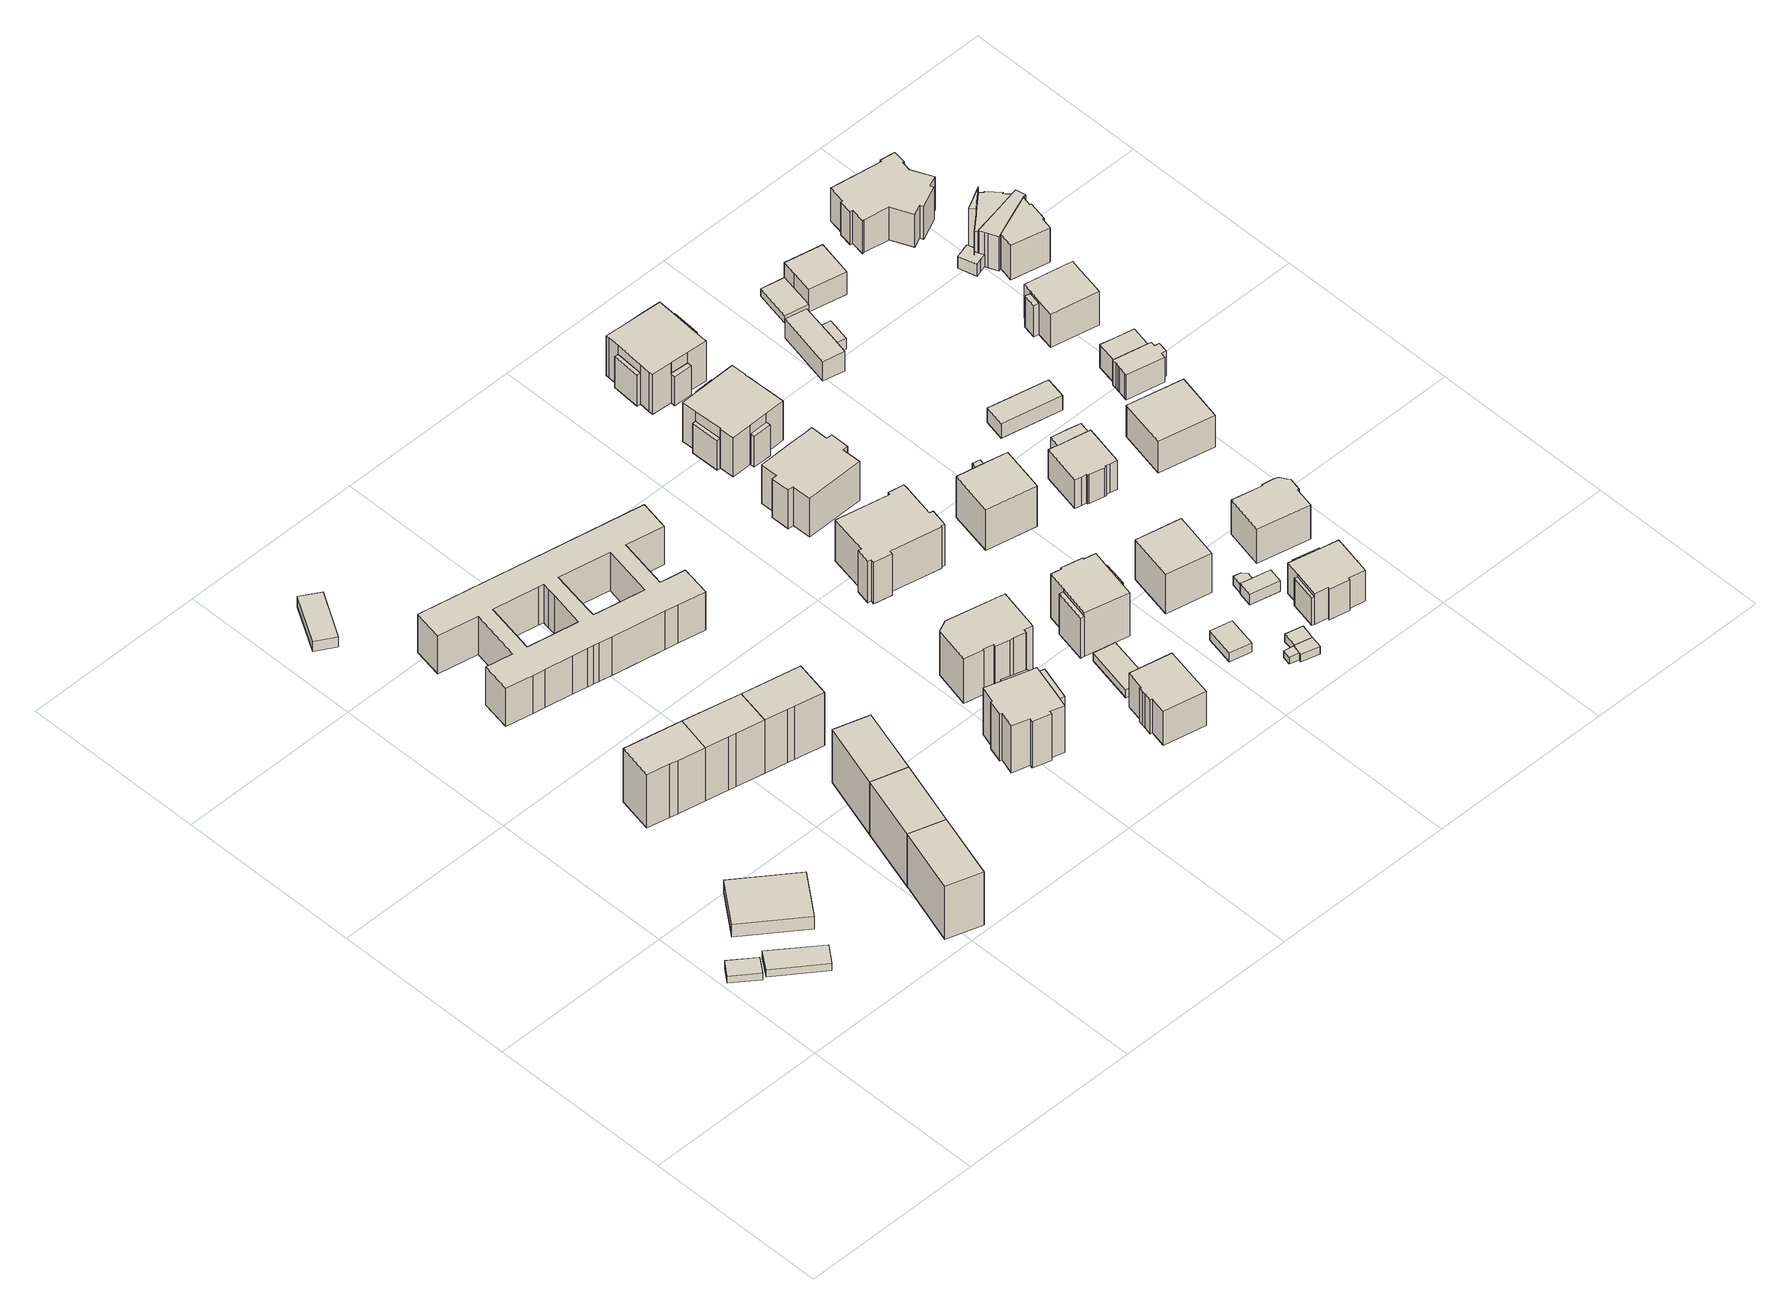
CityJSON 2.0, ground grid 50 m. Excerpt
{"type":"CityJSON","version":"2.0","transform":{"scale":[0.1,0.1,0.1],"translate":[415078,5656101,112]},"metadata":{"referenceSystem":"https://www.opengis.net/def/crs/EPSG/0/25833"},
"CityObjects":{
"building1":{"type":"Building","attributes":{"Dachtyp_tdc":"tdcPolyFlatRoof","Gemeindeschluessel":14612000,"Dachneigung":3.24,"QualitaetDacherkennung":71,"Geometrietyp2DReferenz":"3000","measuredHeight":2.36,"function":"31001_2463","roofType":"2100"},"geometry":[{"type":"Solid","lod":"1","boundaries":[[[[0,1,2,3]],[[4,5,6,7]],[[3,5,4,0]],[[2,6,5,3]],[[1,7,6,2]],[[0,4,7,1]]]]}]},
"building2":{"type":"Building","attributes":{"Dachtyp_tdc":"tdcPolyFlatRoof","Gemeindeschluessel":14612000,"Dachneigung":0,"QualitaetDacherkennung":80,"Geometrietyp2DReferenz":"3000","measuredHeight":2.3,"function":"31001_2463","roofType":"1000"},"geometry":[{"type":"Solid","lod":"1","boundaries":[[[[8,9,10,11]],[[12,13,14,15]],[[11,13,12,8]],[[10,14,13,11]],[[9,15,14,10]],[[8,12,15,9]]]]}]},
"building3":{"type":"Building","attributes":{"Dachtyp_tdc":"tdcPolyFlatRoof","Gemeindeschluessel":14612000,"Dachneigung":0,"QualitaetDacherkennung":35,"Geometrietyp2DReferenz":"3000","measuredHeight":4.01,"function":"31001_9998","roofType":"1000"},"geometry":[{"type":"Solid","lod":"1","boundaries":[[[[16,17,18,19]],[[20,21,22,23]],[[19,21,20,16]],[[18,22,21,19]],[[17,23,22,18]],[[16,20,23,17]]]]}]},
"building4":{"type":"Building","attributes":{"Dachtyp_tdc":"tdcFreeFormRoof","Gemeindeschluessel":14612000,"Dachneigung":35.54,"QualitaetDacherkennung":72,"Geometrietyp2DReferenz":"3000","measuredHeight":19.23,"function":"31001_9998","roofType":"5000"},"geometry":[{"type":"Solid","lod":"1","boundaries":[[[[24,25,26,27,28,29]],[[30,31,32,33,34,35]],[[29,31,30,24]],[[28,32,31,29]],[[27,33,32,28]],[[26,34,33,27]],[[25,35,34,26]],[[24,30,35,25]]]]}]},
"building5":{"type":"Building","attributes":{"Dachtyp_tdc":"tdcGableRoof","Gemeindeschluessel":14612000,"Dachneigung":37.18,"QualitaetDacherkennung":87,"Geometrietyp2DReferenz":"3000","measuredHeight":19.33,"function":"31001_9998","roofType":"3100"},"geometry":[{"type":"Solid","lod":"1","boundaries":[[[[36,37,38,39]],[[40,41,42,43]],[[39,41,40,36]],[[38,42,41,39]],[[37,43,42,38]],[[36,40,43,37]]]]}]},
"building6":{"type":"Building","attributes":{"Dachtyp_tdc":"tdcPolyFlatRoof","Gemeindeschluessel":14612000,"Dachneigung":0,"QualitaetDacherkennung":76,"Geometrietyp2DReferenz":"3000","measuredHeight":3.39,"function":"31001_9998","roofType":"1000"},"geometry":[{"type":"Solid","lod":"1","boundaries":[[[[44,45,46,47]],[[48,49,50,51]],[[47,49,48,44]],[[46,50,49,47]],[[45,51,50,46]],[[44,48,51,45]]]]}]},
"building7":{"type":"Building","attributes":{"Dachtyp_tdc":"tdcGableRoof","Gemeindeschluessel":14612000,"Dachneigung":35.47,"QualitaetDacherkennung":88,"Geometrietyp2DReferenz":"3000","measuredHeight":19.32,"function":"31001_9998","roofType":"3100"},"geometry":[{"type":"Solid","lod":"1","boundaries":[[[[39,38,52,53]],[[54,55,56,57]],[[53,55,54,39]],[[52,56,55,53]],[[38,57,56,52]],[[39,54,57,38]]]]}]},
"building8":{"type":"Building","attributes":{"Dachtyp_tdc":"tdcFreeFormRoof","Gemeindeschluessel":14612000,"Dachneigung":35.32,"QualitaetDacherkennung":72,"Geometrietyp2DReferenz":"3000","measuredHeight":19.19,"function":"31001_9998","roofType":"5000"},"geometry":[{"type":"Solid","lod":"1","boundaries":[[[[25,58,59,60,61,26]],[[35,34,62,63,64,65]],[[26,34,35,25]],[[61,62,34,26]],[[60,63,62,61]],[[59,64,63,60]],[[58,65,64,59]],[[25,35,65,58]]]]}]},
"building9":{"type":"Building","attributes":{"Dachtyp_tdc":"tdcGableRoof","Gemeindeschluessel":14612000,"Dachneigung":35.62,"QualitaetDacherkennung":78,"Geometrietyp2DReferenz":"3000","measuredHeight":19.27,"function":"31001_9998","roofType":"3100"},"geometry":[{"type":"Solid","lod":"1","boundaries":[[[[53,52,66,67]],[[55,68,69,56]],[[67,68,55,53]],[[66,69,68,67]],[[52,56,69,66]],[[53,55,56,52]]]]}]},
"building10":{"type":"Building","attributes":{"Dachtyp_tdc":"tdcFreeFormRoof","Gemeindeschluessel":14612000,"Dachneigung":35.17,"QualitaetDacherkennung":71,"Geometrietyp2DReferenz":"3000","measuredHeight":19.2,"function":"31001_9998","roofType":"5000"},"geometry":[{"type":"Solid","lod":"1","boundaries":[[[[70,71,72,61,60,73]],[[74,75,63,62,76,77]],[[73,75,74,70]],[[60,63,75,73]],[[61,62,63,60]],[[72,76,62,61]],[[71,77,76,72]],[[70,74,77,71]]]]}]},
"building11":{"type":"Building","attributes":{"name":"Carus Akademie am Universitätsklinikum Carl Gustav Carus Dresden","Dachtyp_tdc":"tdcPolyFlatRoof","Gemeindeschluessel":14612000,"Dachneigung":0,"QualitaetDacherkennung":31,"Geometrietyp2DReferenz":"3000","measuredHeight":12.48,"function":"31001_3021","roofType":"1000"},"geometry":[{"type":"Solid","lod":"1","boundaries":[[[[78,79,80,81,82,83,84,85,86,87,88,89,90,91,92,93,94,95,96,97,98,99,100],[101,102,103,104,105,106,107],[108,109,110,111,112,113,114]],[[115,116,117,118,119,120,121,122,123,124,125,126,127,128,129,130,131,132,133,134,135,136,137],[138,139,140,141,142,143,144],[145,146,147,148,149,150,151]],[[100,116,115,78]],[[99,117,116,100]],[[98,118,117,99]],[[97,119,118,98]],[[96,120,119,97]],[[95,121,120,96]],[[94,122,121,95]],[[93,123,122,94]],[[92,124,123,93]],[[91,125,124,92]],[[90,126,125,91]],[[89,127,126,90]],[[88,128,127,89]],[[87,129,128,88]],[[86,130,129,87]],[[85,131,130,86]],[[84,132,131,85]],[[83,133,132,84]],[[82,134,133,83]],[[81,135,134,82]],[[80,136,135,81]],[[79,137,136,80]],[[78,115,137,79]],[[107,139,138,101]],[[106,140,139,107]],[[105,141,140,106]],[[104,142,141,105]],[[103,143,142,104]],[[102,144,143,103]],[[101,138,144,102]],[[114,146,145,108]],[[113,147,146,114]],[[112,148,147,113]],[[111,149,148,112]],[[110,150,149,111]],[[109,151,150,110]],[[108,145,151,109]]]]}]},
"building12":{"type":"Building","attributes":{"Gemeindeschluessel":14612000,"Geometrietyp2DReferenz":"3000","function":"31001_9998","roofType":"9999"},"children":["building12-1","building12-2","building12-3"]},
"building12-1":{"type":"BuildingPart","attributes":{"Dachtyp_tdc":"tdcTentRoof","Dachneigung":25.42,"QualitaetDacherkennung":40,"Geometrietyp2DReferenz":"3000","measuredHeight":17.26,"roofType":"3500"},"parents":["building12"],"geometry":[{"type":"Solid","lod":"1","boundaries":[[[[152,153,154,155,156,157,158,159,160,161,162,163,164,165,166]],[[167,168,169,170,171,172,173,174,175,176,177,178,179,180,181]],[[166,168,167,152]],[[165,169,168,166]],[[164,170,169,165]],[[163,171,170,164]],[[162,172,171,163]],[[161,173,172,162]],[[160,174,173,161]],[[159,175,174,160]],[[158,176,175,159]],[[157,177,176,158]],[[156,178,177,157]],[[155,179,178,156]],[[154,180,179,155]],[[153,181,180,154]],[[152,167,181,153]]]]}]},
"building12-2":{"type":"BuildingPart","attributes":{"Dachtyp_tdc":"tdcPolyFlatRoof","Dachneigung":24.11,"QualitaetDacherkennung":46,"Geometrietyp2DReferenz":"3000","measuredHeight":14.97,"roofType":"2100"},"parents":["building12"],"geometry":[{"type":"Solid","lod":"1","boundaries":[[[[182,183,184,185]],[[175,186,187,176]],[[184,186,175,185]],[[183,187,186,184]],[[182,176,187,183]],[[185,175,176,182]]]]}]},
"building12-3":{"type":"BuildingPart","attributes":{"Dachtyp_tdc":"tdcPolyFlatRoof","Dachneigung":41.82,"QualitaetDacherkennung":42,"Geometrietyp2DReferenz":"3000","measuredHeight":14.7,"roofType":"2100"},"parents":["building12"],"geometry":[{"type":"Solid","lod":"1","boundaries":[[[[188,189,190,191]],[[192,178,177,193]],[[191,178,192,188]],[[190,177,178,191]],[[189,193,177,190]],[[188,192,193,189]]]]}]},
"building13":{"type":"Building","attributes":{"Dachtyp_tdc":"tdcFreeFormRoof","Gemeindeschluessel":14612000,"Dachneigung":16.47,"QualitaetDacherkennung":59,"Geometrietyp2DReferenz":"3000","measuredHeight":15.47,"function":"31001_9998","roofType":"5000"},"geometry":[{"type":"Solid","lod":"1","boundaries":[[[[194,195,196,197,198,199,200,201,202,203,204,205,206]],[[207,208,209,210,211,212,213,214,215,216,217,218,219]],[[206,208,207,194]],[[205,209,208,206]],[[204,210,209,205]],[[203,211,210,204]],[[202,212,211,203]],[[201,213,212,202]],[[200,214,213,201]],[[199,215,214,200]],[[198,216,215,199]],[[197,217,216,198]],[[196,218,217,197]],[[195,219,218,196]],[[194,207,219,195]]]]}]},
"building14":{"type":"Building","attributes":{"Dachtyp_tdc":"tdcTentRoof","Gemeindeschluessel":14612000,"Dachneigung":23.67,"QualitaetDacherkennung":66,"Geometrietyp2DReferenz":"3000","measuredHeight":12.41,"function":"31001_9998","roofType":"3500"},"geometry":[{"type":"Solid","lod":"1","boundaries":[[[[220,221,222,223,224,225,226,227,228,229]],[[230,231,232,233,234,235,236,237,238,239]],[[229,231,230,220]],[[228,232,231,229]],[[227,233,232,228]],[[226,234,233,227]],[[225,235,234,226]],[[224,236,235,225]],[[223,237,236,224]],[[222,238,237,223]],[[221,239,238,222]],[[220,230,239,221]]]]}]},
"building15":{"type":"Building","attributes":{"Dachtyp_tdc":"tdcPolyFlatRoof","Gemeindeschluessel":14612000,"Dachneigung":0,"QualitaetDacherkennung":95,"Geometrietyp2DReferenz":"3000","measuredHeight":2.58,"function":"31001_9998","roofType":"1000"},"geometry":[{"type":"Solid","lod":"1","boundaries":[[[[240,241,242,243]],[[244,245,246,247]],[[243,245,244,240]],[[242,246,245,243]],[[241,247,246,242]],[[240,244,247,241]]]]}]},
"building16":{"type":"Building","attributes":{"Dachtyp_tdc":"tdcHipRoof","Gemeindeschluessel":14612000,"Dachneigung":15.63,"QualitaetDacherkennung":75,"Geometrietyp2DReferenz":"3000","measuredHeight":14.71,"function":"31001_9998","roofType":"3200"},"geometry":[{"type":"Solid","lod":"1","boundaries":[[[[248,249,250,251,252,253,254,255,256,257,258,259,260,261,262,263,264,265]],[[266,267,268,269,270,271,272,273,274,275,276,277,278,279,280,281,282,283]],[[265,267,266,248]],[[264,268,267,265]],[[263,269,268,264]],[[262,270,269,263]],[[261,271,270,262]],[[260,272,271,261]],[[259,273,272,260]],[[258,274,273,259]],[[257,275,274,258]],[[256,276,275,257]],[[255,277,276,256]],[[254,278,277,255]],[[253,279,278,254]],[[252,280,279,253]],[[251,281,280,252]],[[250,282,281,251]],[[249,283,282,250]],[[248,266,283,249]]]]}]},
"building17":{"type":"Building","attributes":{"Gemeindeschluessel":14612000,"Geometrietyp2DReferenz":"3000","function":"31001_9998","roofType":"9999"},"children":["building17-1","building17-2","building17-3"]},
"building17-1":{"type":"BuildingPart","attributes":{"Dachtyp_tdc":"tdcFreeFormRoof","Dachneigung":75.49,"QualitaetDacherkennung":39,"Geometrietyp2DReferenz":"3000","measuredHeight":14.21,"roofType":"5000"},"parents":["building17"],"geometry":[{"type":"Solid","lod":"1","boundaries":[[[[284,285,286,287]],[[288,289,290,291]],[[287,289,288,284]],[[286,290,289,287]],[[285,291,290,286]],[[284,288,291,285]]]]}]},
"building17-2":{"type":"BuildingPart","attributes":{"Dachtyp_tdc":"tdcGableRoof","Dachneigung":39.44,"QualitaetDacherkennung":34,"Geometrietyp2DReferenz":"3000","measuredHeight":14.68,"roofType":"3100"},"parents":["building17"],"geometry":[{"type":"Solid","lod":"1","boundaries":[[[[292,293,294,295]],[[296,297,298,299]],[[295,297,296,292]],[[294,298,297,295]],[[293,299,298,294]],[[292,296,299,293]]]]}]},
"building17-3":{"type":"BuildingPart","attributes":{"Dachtyp_tdc":"tdcCutTentRoof","Dachneigung":39.88,"QualitaetDacherkennung":49,"Geometrietyp2DReferenz":"3000","measuredHeight":15.76,"roofType":"9999"},"parents":["building17"],"geometry":[{"type":"Solid","lod":"1","boundaries":[[[[300,301,302,303,304,305,306,307,308,309,310]],[[291,311,312,313,314,315,316,296,299,317,288]],[[310,311,291,300]],[[309,312,311,310]],[[308,313,312,309]],[[307,314,313,308]],[[306,315,314,307]],[[305,316,315,306]],[[304,296,316,305]],[[303,299,296,304]],[[302,317,299,303]],[[301,288,317,302]],[[300,291,288,301]]]]}]},
"building18":{"type":"Building","attributes":{"Dachtyp_tdc":"tdcFreeFormRoof","Gemeindeschluessel":14612000,"Dachneigung":16.92,"QualitaetDacherkennung":58,"Geometrietyp2DReferenz":"3000","measuredHeight":13.83,"function":"31001_9998","roofType":"5000"},"geometry":[{"type":"Solid","lod":"1","boundaries":[[[[318,319,320,321,322,323,324,325,326,327,328,329,330,331]],[[332,333,334,335,336,337,338,339,340,341,342,343,344,345]],[[331,333,332,318]],[[330,334,333,331]],[[329,335,334,330]],[[328,336,335,329]],[[327,337,336,328]],[[326,338,337,327]],[[325,339,338,326]],[[324,340,339,325]],[[323,341,340,324]],[[322,342,341,323]],[[321,343,342,322]],[[320,344,343,321]],[[319,345,344,320]],[[318,332,345,319]]]]}]},
"building19":{"type":"Building","attributes":{"Dachtyp_tdc":"tdcHipAndGableRoof","Gemeindeschluessel":14612000,"Dachneigung":14.29,"QualitaetDacherkennung":84,"Geometrietyp2DReferenz":"3000","measuredHeight":3.46,"function":"31001_9998","roofType":"5000"},"geometry":[{"type":"Solid","lod":"1","boundaries":[[[[346,347,348,349]],[[350,351,352,353]],[[349,351,350,346]],[[348,352,351,349]],[[347,353,352,348]],[[346,350,353,347]]]]}]},
"building20":{"type":"Building","attributes":{"Gemeindeschluessel":14612000,"Geometrietyp2DReferenz":"3000","function":"31001_9998","roofType":"9999"},"children":["building20-1","building20-2","building20-3","building20-4","building20-5"]},
"building20-1":{"type":"BuildingPart","attributes":{"Dachtyp_tdc":"tdcFreeFormRoof","Dachneigung":17.54,"QualitaetDacherkennung":13,"Geometrietyp2DReferenz":"3000","measuredHeight":11.31,"roofType":"5000"},"parents":["building20"],"geometry":[{"type":"Solid","lod":"1","boundaries":[[[[354,355,356,357]],[[358,359,360,361]],[[357,359,358,354]],[[356,360,359,357]],[[355,361,360,356]],[[354,358,361,355]]]]}]},
"building20-2":{"type":"BuildingPart","attributes":{"Dachtyp_tdc":"tdcTentRoof","Dachneigung":20.08,"QualitaetDacherkennung":89,"Geometrietyp2DReferenz":"3000","measuredHeight":14.23,"roofType":"3500"},"parents":["building20"],"geometry":[{"type":"Solid","lod":"1","boundaries":[[[[362,363,364,365,366,367,368,369,370,371,372,373,374,375,376]],[[377,378,379,380,381,382,383,384,385,361,360,386,387,388,389]],[[375,378,377,376]],[[374,379,378,375]],[[373,380,379,374]],[[372,381,380,373]],[[371,382,381,372]],[[370,383,382,371]],[[369,384,383,370]],[[368,385,384,369]],[[367,361,385,368]],[[366,360,361,367]],[[365,386,360,366]],[[364,387,386,365]],[[363,388,387,364]],[[362,389,388,363]],[[376,377,389,362]]]]}]},
"building20-3":{"type":"BuildingPart","attributes":{"Dachtyp_tdc":"tdcFreeFormRoof","Dachneigung":63.69,"QualitaetDacherkennung":28,"Geometrietyp2DReferenz":"3000","measuredHeight":10.06,"roofType":"5000"},"parents":["building20"],"geometry":[{"type":"Solid","lod":"1","boundaries":[[[[390,391,392,393,394]],[[382,395,396,384,383]],[[394,395,382,390]],[[393,396,395,394]],[[392,384,396,393]],[[391,383,384,392]],[[390,382,383,391]]]]}]},
"building20-4":{"type":"BuildingPart","attributes":{"Dachtyp_tdc":"tdcFreeFormRoof","Dachneigung":14.25,"QualitaetDacherkennung":34,"Geometrietyp2DReferenz":"3000","measuredHeight":11.31,"roofType":"5000"},"parents":["building20"],"geometry":[{"type":"Solid","lod":"1","boundaries":[[[[397,398,399,400,401]],[[389,388,402,403,377]],[[401,389,377,397]],[[400,388,389,401]],[[399,402,388,400]],[[398,403,402,399]],[[397,377,403,398]]]]}]},
"building20-5":{"type":"BuildingPart","attributes":{"Dachtyp_tdc":"tdcFreeFormRoof","Dachneigung":75.91,"QualitaetDacherkennung":31,"Geometrietyp2DReferenz":"3000","measuredHeight":11.31,"roofType":"5000"},"parents":["building20"],"geometry":[{"type":"Solid","lod":"1","boundaries":[[[[404,405,406,407]],[[379,408,409,380]],[[407,408,379,404]],[[406,409,408,407]],[[405,380,409,406]],[[404,379,380,405]]]]}]},
"building21":{"type":"Building","attributes":{"Dachtyp_tdc":"tdcFreeFormRoof","Gemeindeschluessel":14612000,"Dachneigung":39.15,"QualitaetDacherkennung":29,"Geometrietyp2DReferenz":"3000","measuredHeight":2.66,"function":"31001_9998","roofType":"5000"},"geometry":[{"type":"Solid","lod":"1","boundaries":[[[[410,411,412,413]],[[414,415,416,417]],[[413,415,414,410]],[[412,416,415,413]],[[411,417,416,412]],[[410,414,417,411]]]]}]},
"building22":{"type":"Building","attributes":{"Dachtyp_tdc":"tdcPolyFlatRoof","Gemeindeschluessel":14612000,"Dachneigung":0,"QualitaetDacherkennung":77,"Geometrietyp2DReferenz":"3000","measuredHeight":2.52,"function":"31001_9998","roofType":"1000"},"geometry":[{"type":"Solid","lod":"1","boundaries":[[[[418,419,420,421,422,423]],[[424,425,426,427,428,429]],[[423,425,424,418]],[[422,426,425,423]],[[421,427,426,422]],[[420,428,427,421]],[[419,429,428,420]],[[418,424,429,419]]]]}]},
"building23":{"type":"Building","attributes":{"Dachtyp_tdc":"tdcPolyFlatRoof","Gemeindeschluessel":14612000,"Dachneigung":2.75,"QualitaetDacherkennung":78,"Geometrietyp2DReferenz":"3000","measuredHeight":2.52,"function":"31001_9998","roofType":"2100"},"geometry":[{"type":"Solid","lod":"1","boundaries":[[[[430,431,421,420]],[[432,428,427,433]],[[420,428,432,430]],[[421,427,428,420]],[[431,433,427,421]],[[430,432,433,431]]]]}]},
"building24":{"type":"Building","attributes":{"Gemeindeschluessel":14612000,"Geometrietyp2DReferenz":"3000","function":"31001_9998","roofType":"9999"},"children":["building24-1","building24-2"]},
"building24-1":{"type":"BuildingPart","attributes":{"Dachtyp_tdc":"tdcHipRoof","Dachneigung":25.19,"QualitaetDacherkennung":70,"Geometrietyp2DReferenz":"3000","measuredHeight":14.82,"roofType":"3200"},"parents":["building24"],"geometry":[{"type":"Solid","lod":"1","boundaries":[[[[434,435,436,437,438,439]],[[440,441,442,443,444,445]],[[438,441,440,439]],[[437,442,441,438]],[[436,443,442,437]],[[435,444,443,436]],[[434,445,444,435]],[[439,440,445,434]]]]}]},
"building24-2":{"type":"BuildingPart","attributes":{"Dachtyp_tdc":"tdcFreeFormRoof","Dachneigung":29.48,"QualitaetDacherkennung":14,"Geometrietyp2DReferenz":"3000","measuredHeight":12.19,"roofType":"5000"},"parents":["building24"],"geometry":[{"type":"Solid","lod":"1","boundaries":[[[[446,447,448,449]],[[445,450,451,440]],[[449,450,445,446]],[[448,451,450,449]],[[447,440,451,448]],[[446,445,440,447]]]]}]},
"building25":{"type":"Building","attributes":{"Dachtyp_tdc":"tdcTentRoof","Gemeindeschluessel":14612000,"Dachneigung":19.86,"QualitaetDacherkennung":82,"Geometrietyp2DReferenz":"3000","measuredHeight":14.05,"function":"31001_9998","roofType":"3500"},"geometry":[{"type":"Solid","lod":"1","boundaries":[[[[452,453,454,455]],[[456,457,458,459]],[[455,457,456,452]],[[454,458,457,455]],[[453,459,458,454]],[[452,456,459,453]]]]}]},
"building26":{"type":"Building","attributes":{"Gemeindeschluessel":14612000,"Geometrietyp2DReferenz":"3000","function":"31001_9998","roofType":"9999"},"children":["building26-1","building26-2","building26-3","building26-4","building26-5"]},
"building26-1":{"type":"BuildingPart","attributes":{"Dachtyp_tdc":"tdcPolyFlatRoof","Dachneigung":48.02,"QualitaetDacherkennung":19,"Geometrietyp2DReferenz":"3000","measuredHeight":10.18,"roofType":"2100"},"parents":["building26"],"geometry":[{"type":"Solid","lod":"1","boundaries":[[[[460,461,462,463,464]],[[465,466,467,468,469]],[[463,466,465,464]],[[462,467,466,463]],[[461,468,467,462]],[[460,469,468,461]],[[464,465,469,460]]]]}]},
"building26-2":{"type":"BuildingPart","attributes":{"Dachtyp_tdc":"tdcFreeFormRoof","Dachneigung":69.05,"QualitaetDacherkennung":28,"Geometrietyp2DReferenz":"3000","measuredHeight":12.5,"roofType":"5000"},"parents":["building26"],"geometry":[{"type":"Solid","lod":"1","boundaries":[[[[470,471,472,473]],[[474,475,476,477]],[[473,475,474,470]],[[472,476,475,473]],[[471,477,476,472]],[[470,474,477,471]]]]}]},
"building26-3":{"type":"BuildingPart","attributes":{"Dachtyp_tdc":"tdcPolyFlatRoof","Dachneigung":0,"QualitaetDacherkennung":39,"Geometrietyp2DReferenz":"3000","measuredHeight":10.17,"roofType":"1000"},"parents":["building26"],"geometry":[{"type":"Solid","lod":"1","boundaries":[[[[478,479,480,481]],[[482,483,484,485]],[[480,483,482,481]],[[479,484,483,480]],[[478,485,484,479]],[[481,482,485,478]]]]}]},
"building26-4":{"type":"BuildingPart","attributes":{"Dachtyp_tdc":"tdcPolyFlatRoof","Dachneigung":55.13,"QualitaetDacherkennung":21,"Geometrietyp2DReferenz":"3000","measuredHeight":11.64,"roofType":"2100"},"parents":["building26"],"geometry":[{"type":"Solid","lod":"1","boundaries":[[[[486,487,488,489]],[[490,491,492,493]],[[488,491,490,489]],[[487,492,491,488]],[[486,493,492,487]],[[489,490,493,486]]]]}]},
"building26-5":{"type":"BuildingPart","attributes":{"Dachtyp_tdc":"tdcTentRoof","Dachneigung":20.1,"QualitaetDacherkennung":86,"Geometrietyp2DReferenz":"3000","measuredHeight":14.47,"roofType":"3500"},"parents":["building26"],"geometry":[{"type":"Solid","lod":"1","boundaries":[[[[494,495,496,497,498,499,500,501,502,503,504,505,506,507,508,509,510]],[[485,511,512,490,493,513,514,474,477,515,516,465,469,468,517,518,482]],[[510,485,482,494]],[[509,511,485,510]],[[508,512,511,509]],[[507,490,512,508]],[[506,493,490,507]],[[505,513,493,506]],[[504,514,513,505]],[[503,474,514,504]],[[502,477,474,503]],[[501,515,477,502]],[[500,516,515,501]],[[499,465,516,500]],[[498,469,465,499]],[[497,468,469,498]],[[496,517,468,497]],[[495,518,517,496]],[[494,482,518,495]]]]}]},
"building27":{"type":"Building","attributes":{"Dachtyp_tdc":"tdcPolyFlatRoof","Gemeindeschluessel":14612000,"Dachneigung":9.66,"QualitaetDacherkennung":63,"Geometrietyp2DReferenz":"3000","measuredHeight":3.22,"function":"31001_9998","roofType":"2100"},"geometry":[{"type":"Solid","lod":"1","boundaries":[[[[519,520,521,522,523]],[[524,525,526,527,528]],[[523,525,524,519]],[[522,526,525,523]],[[521,527,526,522]],[[520,528,527,521]],[[519,524,528,520]]]]}]},
"building28":{"type":"Building","attributes":{"Dachtyp_tdc":"tdcPolyFlatRoof","Gemeindeschluessel":14612000,"Dachneigung":9.8,"QualitaetDacherkennung":79,"Geometrietyp2DReferenz":"3000","measuredHeight":3.82,"function":"31001_9998","roofType":"2100"},"geometry":[{"type":"Solid","lod":"1","boundaries":[[[[529,530,531,532,533]],[[534,535,536,537,538]],[[533,535,534,529]],[[532,536,535,533]],[[531,537,536,532]],[[530,538,537,531]],[[529,534,538,530]]]]}]},
"building29":{"type":"Building","attributes":{"Gemeindeschluessel":14612000,"Geometrietyp2DReferenz":"3000","function":"31001_9998","roofType":"9999"},"children":["building29-1","building29-2","building29-3"]},
"building29-1":{"type":"BuildingPart","attributes":{"Dachtyp_tdc":"tdcHipAndGableRoof","Dachneigung":26.38,"QualitaetDacherkennung":55,"Geometrietyp2DReferenz":"3000","measuredHeight":11.53,"roofType":"5000"},"parents":["building29"],"geometry":[{"type":"Solid","lod":"1","boundaries":[[[[539,540,541,542,543,544,545,546,547,548,549,550]],[[551,552,553,554,555,556,557,558,559,560,561,562]],[[549,552,551,550]],[[548,553,552,549]],[[547,554,553,548]],[[546,555,554,547]],[[545,556,555,546]],[[544,557,556,545]],[[543,558,557,544]],[[542,559,558,543]],[[541,560,559,542]],[[540,561,560,541]],[[539,562,561,540]],[[550,551,562,539]]]]}]},
"building29-2":{"type":"BuildingPart","attributes":{"Dachtyp_tdc":"tdcPolyFlatRoof","Dachneigung":27.02,"QualitaetDacherkennung":80,"Geometrietyp2DReferenz":"3000","measuredHeight":9.22,"roofType":"2100"},"parents":["building29"],"geometry":[{"type":"Solid","lod":"1","boundaries":[[[[563,564,565,566]],[[567,560,559,568]],[[566,560,567,563]],[[565,559,560,566]],[[564,568,559,565]],[[563,567,568,564]]]]}]},
"building29-3":{"type":"BuildingPart","attributes":{"Dachtyp_tdc":"tdcPolyFlatRoof","Dachneigung":29.18,"QualitaetDacherkennung":47,"Geometrietyp2DReferenz":"3000","measuredHeight":9.4,"roofType":"2100"},"parents":["building29"],"geometry":[{"type":"Solid","lod":"1","boundaries":[[[[569,570,571,572]],[[573,551,562,574]],[[572,551,573,569]],[[571,562,551,572]],[[570,574,562,571]],[[569,573,574,570]]]]}]},
"building30":{"type":"Building","attributes":{"Gemeindeschluessel":14612000,"Geometrietyp2DReferenz":"3000","function":"31001_9998","roofType":"9999"},"children":["building30-1","building30-2"]},
"building30-1":{"type":"BuildingPart","attributes":{"Dachtyp_tdc":"tdcPolyFlatRoof","Dachneigung":7.83,"QualitaetDacherkennung":45,"Geometrietyp2DReferenz":"3000","measuredHeight":8.62,"roofType":"2100"},"parents":["building30"],"geometry":[{"type":"Solid","lod":"1","boundaries":[[[[575,576,577,578,579,580,581,582,583,584]],[[585,586,587,588,589,590,591,592,593,594]],[[584,586,585,575]],[[583,587,586,584]],[[582,588,587,583]],[[581,589,588,582]],[[580,590,589,581]],[[579,591,590,580]],[[578,592,591,579]],[[577,593,592,578]],[[576,594,593,577]],[[575,585,594,576]]]]}]},
"building30-2":{"type":"BuildingPart","attributes":{"Dachtyp_tdc":"tdcCutGableRoof","Dachneigung":0.06,"QualitaetDacherkennung":62,"Geometrietyp2DReferenz":"3000","measuredHeight":11.03,"roofType":"9999"},"parents":["building30"],"geometry":[{"type":"Solid","lod":"1","boundaries":[[[[595,596,597,598,599,600,601,602,603,604,605,606,607,608,609]],[[594,610,611,612,613,614,615,616,617,618,619,620,621,585,622]],[[609,610,594,595]],[[608,611,610,609]],[[607,612,611,608]],[[606,613,612,607]],[[605,614,613,606]],[[604,615,614,605]],[[603,616,615,604]],[[602,617,616,603]],[[601,618,617,602]],[[600,619,618,601]],[[599,620,619,600]],[[598,621,620,599]],[[597,585,621,598]],[[596,622,585,597]],[[595,594,622,596]]]]}]},
"building31":{"type":"Building","attributes":{"Dachtyp_tdc":"tdcFreeFormRoof","Gemeindeschluessel":14612000,"Dachneigung":26.36,"QualitaetDacherkennung":65,"Geometrietyp2DReferenz":"3000","measuredHeight":12.53,"function":"31001_9998","roofType":"5000"},"geometry":[{"type":"Solid","lod":"1","boundaries":[[[[623,624,625,626,627,628,629,630,631,632,633,634,635,636]],[[637,638,639,640,641,642,643,644,645,646,647,648,649,650]],[[636,638,637,623]],[[635,639,638,636]],[[634,640,639,635]],[[633,641,640,634]],[[632,642,641,633]],[[631,643,642,632]],[[630,644,643,631]],[[629,645,644,630]],[[628,646,645,629]],[[627,647,646,628]],[[626,648,647,627]],[[625,649,648,626]],[[624,650,649,625]],[[623,637,650,624]]]]}]},
"building32":{"type":"Building","attributes":{"Dachtyp_tdc":"tdcFreeFormRoof","Gemeindeschluessel":14612000,"Dachneigung":17.77,"QualitaetDacherkennung":62,"Geometrietyp2DReferenz":"3000","measuredHeight":6.89,"function":"31001_9998","roofType":"5000"},"geometry":[{"type":"Solid","lod":"1","boundaries":[[[[651,652,653,654,655,656]],[[657,658,659,660,661,662]],[[656,658,657,651]],[[655,659,658,656]],[[654,660,659,655]],[[653,661,660,654]],[[652,662,661,653]],[[651,657,662,652]]]]}]},
"building33":{"type":"Building","attributes":{"Dachtyp_tdc":"tdcPolyFlatRoof","Gemeindeschluessel":14612000,"Dachneigung":0,"QualitaetDacherkennung":62,"Geometrietyp2DReferenz":"3000","measuredHeight":3.56,"function":"31001_9998","roofType":"1000"},"geometry":[{"type":"Solid","lod":"1","boundaries":[[[[663,664,665,666]],[[662,667,668,657]],[[666,667,662,663]],[[665,668,667,666]],[[664,657,668,665]],[[663,662,657,664]]]]}]},
"building34":{"type":"Building","attributes":{"Dachtyp_tdc":"tdcPolyFlatRoof","Gemeindeschluessel":14612000,"Dachneigung":0,"QualitaetDacherkennung":41,"Geometrietyp2DReferenz":"3000","measuredHeight":4.71,"function":"31001_9998","roofType":"1000"},"geometry":[{"type":"Solid","lod":"1","boundaries":[[[[669,670,671,672]],[[673,674,675,676]],[[672,674,673,669]],[[671,675,674,672]],[[670,676,675,671]],[[669,673,676,670]]]]}]},
"building35":{"type":"Building","attributes":{"Dachtyp_tdc":"tdcFreeFormRoof","Gemeindeschluessel":14612000,"Dachneigung":17.59,"QualitaetDacherkennung":15,"Geometrietyp2DReferenz":"3000","measuredHeight":2.93,"function":"31001_9998","roofType":"5000"},"geometry":[{"type":"Solid","lod":"1","boundaries":[[[[677,678,679,680]],[[681,682,683,684]],[[680,682,681,677]],[[679,683,682,680]],[[678,684,683,679]],[[677,681,684,678]]]]}]},
"building36":{"type":"Building","attributes":{"Dachtyp_tdc":"tdcGableRoof","Gemeindeschluessel":14612000,"Dachneigung":19.64,"QualitaetDacherkennung":46,"Geometrietyp2DReferenz":"3000","measuredHeight":11.56,"function":"31001_9998","roofType":"3100"},"geometry":[{"type":"Solid","lod":"1","boundaries":[[[[685,686,687,688]],[[689,690,691,692]],[[688,690,689,685]],[[687,691,690,688]],[[686,692,691,687]],[[685,689,692,686]]]]}]},
"building37":{"type":"Building","attributes":{"Dachtyp_tdc":"tdcFreeFormRoof","Gemeindeschluessel":14612000,"Dachneigung":32.92,"QualitaetDacherkennung":88,"Geometrietyp2DReferenz":"3000","measuredHeight":8.95,"function":"31001_9998","roofType":"5000"},"geometry":[{"type":"Solid","lod":"1","boundaries":[[[[693,694,695,696,697]],[[698,681,699,684,700]],[[697,681,698,693]],[[696,699,681,697]],[[695,684,699,696]],[[694,700,684,695]],[[693,698,700,694]]]]}]},
"building38":{"type":"Building","attributes":{"Gemeindeschluessel":14612000,"Geometrietyp2DReferenz":"3000","function":"31001_9998","roofType":"9999"},"children":["building38-1","building38-2"]},
"building38-1":{"type":"BuildingPart","attributes":{"Dachtyp_tdc":"tdcGableRoof","Dachneigung":27.34,"QualitaetDacherkennung":81,"Geometrietyp2DReferenz":"3000","measuredHeight":8.92,"roofType":"3100"},"parents":["building38"],"geometry":[{"type":"Solid","lod":"1","boundaries":[[[[701,702,703,704,705,706,707,708,709,710,711,712,713,714,715]],[[716,717,718,719,720,721,722,723,724,725,726,727,728,729,730]],[[714,717,716,715]],[[713,718,717,714]],[[712,719,718,713]],[[711,720,719,712]],[[710,721,720,711]],[[709,722,721,710]],[[708,723,722,709]],[[707,724,723,708]],[[706,725,724,707]],[[705,726,725,706]],[[704,727,726,705]],[[703,728,727,704]],[[702,729,728,703]],[[701,730,729,702]],[[715,716,730,701]]]]}]},
"building38-2":{"type":"BuildingPart","attributes":{"Dachtyp_tdc":"tdcGableRoof","Dachneigung":31.69,"QualitaetDacherkennung":70,"Geometrietyp2DReferenz":"3000","measuredHeight":8.86,"roofType":"3100"},"parents":["building38"],"geometry":[{"type":"Solid","lod":"1","boundaries":[[[[731,732,733,734,735,736,737]],[[738,739,740,741,717,742,716]],[[737,739,738,731]],[[736,740,739,737]],[[735,741,740,736]],[[734,717,741,735]],[[733,742,717,734]],[[732,716,742,733]],[[731,738,716,732]]]]}]},
"building39":{"type":"Building","attributes":{"Gemeindeschluessel":14612000,"Geometrietyp2DReferenz":"3000","function":"31001_9998","roofType":"9999"},"children":["building39-1","building39-2","building39-3"]},
"building39-1":{"type":"BuildingPart","attributes":{"Dachtyp_tdc":"tdcPolyFlatRoof","Dachneigung":28.19,"QualitaetDacherkennung":56,"Geometrietyp2DReferenz":"3000","measuredHeight":10.51,"roofType":"2100"},"parents":["building39"],"geometry":[{"type":"Solid","lod":"1","boundaries":[[[[743,744,745,746]],[[747,748,749,750]],[[746,748,747,743]],[[745,749,748,746]],[[744,750,749,745]],[[743,747,750,744]]]]}]},
"building39-2":{"type":"BuildingPart","attributes":{"Dachtyp_tdc":"tdcPolyFlatRoof","Dachneigung":0,"QualitaetDacherkennung":65,"Geometrietyp2DReferenz":"3000","measuredHeight":5.84,"roofType":"1000"},"parents":["building39"],"geometry":[{"type":"Solid","lod":"1","boundaries":[[[[751,752,753,754,755,756,757,758]],[[759,760,761,762,763,764,765,766]],[[758,760,759,751]],[[757,761,760,758]],[[756,762,761,757]],[[755,763,762,756]],[[754,764,763,755]],[[753,765,764,754]],[[752,766,765,753]],[[751,759,766,752]]]]}]},
"building39-3":{"type":"BuildingPart","attributes":{"Dachtyp_tdc":"tdcCutTentRoof","Dachneigung":28.76,"QualitaetDacherkennung":80,"Geometrietyp2DReferenz":"3000","measuredHeight":12.09,"roofType":"9999"},"parents":["building39"],"geometry":[{"type":"Solid","lod":"1","boundaries":[[[[767,768,769,770,771,772,773,774]],[[775,763,762,776,777,749,748,778]],[[774,763,775,767]],[[773,762,763,774]],[[772,776,762,773]],[[771,777,776,772]],[[770,749,777,771]],[[769,748,749,770]],[[768,778,748,769]],[[767,775,778,768]]]]}]},
"building40":{"type":"Building","attributes":{"Dachtyp_tdc":"tdcFreeFormRoof","Gemeindeschluessel":14612000,"Dachneigung":14.31,"QualitaetDacherkennung":41,"Geometrietyp2DReferenz":"3000","measuredHeight":12.39,"function":"31001_9998","roofType":"5000"},"geometry":[{"type":"Solid","lod":"1","boundaries":[[[[779,780,781,782,783,784,785,786,787,788,789,790,791,792,793,794,795,796,797,798]],[[799,800,801,802,803,804,805,806,807,808,809,810,811,812,813,814,815,816,817,818]],[[798,800,799,779]],[[797,801,800,798]],[[796,802,801,797]],[[795,803,802,796]],[[794,804,803,795]],[[793,805,804,794]],[[792,806,805,793]],[[791,807,806,792]],[[790,808,807,791]],[[789,809,808,790]],[[788,810,809,789]],[[787,811,810,788]],[[786,812,811,787]],[[785,813,812,786]],[[784,814,813,785]],[[783,815,814,784]],[[782,816,815,783]],[[781,817,816,782]],[[780,818,817,781]],[[779,799,818,780]]]]}]},
"building41":{"type":"Building","attributes":{"Gemeindeschluessel":14612000,"Geometrietyp2DReferenz":"3000","function":"31001_9998","roofType":"9999"},"children":["building41-1","building41-2","building41-3","building41-4","building41-5"]},
"building41-1":{"type":"BuildingPart","attributes":{"Dachtyp_tdc":"tdcHipAndGableRoof","Dachneigung":28.47,"QualitaetDacherkennung":48,"Geometrietyp2DReferenz":"3000","measuredHeight":12.63,"roofType":"5000"},"parents":["building41"],"geometry":[{"type":"Solid","lod":"1","boundaries":[[[[819,820,821,822,823,824,825,826,827]],[[828,829,830,831,832,833,834,835,836]],[[827,829,828,819]],[[826,830,829,827]],[[825,831,830,826]],[[824,832,831,825]],[[823,833,832,824]],[[822,834,833,823]],[[821,835,834,822]],[[820,836,835,821]],[[819,828,836,820]]]]}]},
"building41-2":{"type":"BuildingPart","attributes":{"Dachtyp_tdc":"tdcFreeFormRoof","Dachneigung":52.97,"QualitaetDacherkennung":8,"Geometrietyp2DReferenz":"3000","measuredHeight":12.99,"roofType":"5000"},"parents":["building41"],"geometry":[{"type":"Solid","lod":"1","boundaries":[[[[837,838,839]],[[840,841,842]],[[839,841,840,837]],[[838,842,841,839]],[[837,840,842,838]]]]}]},
"building41-3":{"type":"BuildingPart","attributes":{"Dachtyp_tdc":"tdcFreeFormRoof","Dachneigung":59.01,"QualitaetDacherkennung":14,"Geometrietyp2DReferenz":"3000","measuredHeight":6.32,"roofType":"5000"},"parents":["building41"],"geometry":[{"type":"Solid","lod":"1","boundaries":[[[[843,844,845,846,847,848,849,850,851,852]],[[853,854,855,856,857,858,859,860,861,862]],[[852,854,853,843]],[[851,855,854,852]],[[850,856,855,851]],[[849,857,856,850]],[[848,858,857,849]],[[847,859,858,848]],[[846,860,859,847]],[[845,861,860,846]],[[844,862,861,845]],[[843,853,862,844]]]]}]},
"building41-4":{"type":"BuildingPart","attributes":{"Dachtyp_tdc":"tdcFreeFormRoof","Dachneigung":41.46,"QualitaetDacherkennung":25,"Geometrietyp2DReferenz":"3000","measuredHeight":12.21,"roofType":"5000"},"parents":["building41"],"geometry":[{"type":"Solid","lod":"1","boundaries":[[[[863,864,865,866,867,868,869,870,871,872,873]],[[862,874,840,842,875,876,877,878,879,854,853]],[[873,874,862,863]],[[872,840,874,873]],[[871,842,840,872]],[[870,875,842,871]],[[869,876,875,870]],[[868,877,876,869]],[[867,878,877,868]],[[866,879,878,867]],[[865,854,879,866]],[[864,853,854,865]],[[863,862,853,864]]]]}]},
"building41-5":{"type":"BuildingPart","attributes":{"Dachtyp_tdc":"tdcGableRoof","Dachneigung":19.36,"QualitaetDacherkennung":39,"Geometrietyp2DReferenz":"3000","measuredHeight":12.79,"roofType":"3100"},"parents":["building41"],"geometry":[{"type":"Solid","lod":"1","boundaries":[[[[880,881,882,883,884,885,886,887,821,888,819,889,890]],[[891,892,893,828,894,835,895,896,855,854,897,879,898]],[[890,892,891,880]],[[889,893,892,890]],[[819,828,893,889]],[[888,894,828,819]],[[821,835,894,888]],[[887,895,835,821]],[[886,896,895,887]],[[885,855,896,886]],[[884,854,855,885]],[[883,897,854,884]],[[882,879,897,883]],[[881,898,879,882]],[[880,891,898,881]]]]}]}
},
"vertices":[
[99,277,39],[36,325,39],[5,286,39],[69,237,39],[99,277,17],[69,237,17],[5,286,17],[36,325,17],
[81,237,40],[201,148,40],[237,194,40],[117,286,40],[81,237,17],[117,286,17],[237,194,17],[201,148,17],
[115,382,56],[265,269,56],[350,381,56],[200,494,56],[115,382,15],[200,494,15],[350,381,15],[265,269,15],
[297,740,192],[370,725,192],[391,822,192],[236,854,192],[216,758,192],[277,745,192],[297,740,18],[277,745,18],[216,758,18],[236,854,18],[391,822,18],[370,725,18],
[452,38,188],[547,8,188],[602,185,188],[508,215,188],[452,38,15],[508,215,15],[602,185,15],[547,8,15],
[77,1691,38],[128,1660,38],[202,1784,38],[151,1815,38],[77,1691,4],[151,1815,4],[202,1784,4],[128,1660,4],
[657,361,188],[562,390,188],[508,215,14],[562,390,14],[657,361,14],[602,185,14],
[432,712,192],[451,708,192],[526,692,192],[546,788,192],[546,788,18],[526,692,18],[451,708,18],[432,712,18],
[711,537,188],[617,566,188],[617,566,14],[711,537,14],
[604,675,192],[683,658,192],[703,755,192],[587,679,192],[604,675,18],[587,679,18],[703,755,18],[683,658,18],
[336,1421,129],[309,1283,129],[237,1297,129],[222,1217,129],[295,1203,129],[328,1197,129],[401,1183,129],[442,1175,129],[458,1172,129],[472,1169,129],[506,1162,129],[649,1135,129],[683,1128,129],[756,1114,129],[771,1194,129],[703,1207,129],[730,1345,129],[833,1325,129],[849,1405,129],[497,1473,129],[420,1488,129],[244,1522,129],[229,1442,129],[551,1380,129],[689,1353,129],[662,1215,129],[535,1239,129],[525,1242,129],[529,1264,129],[534,1289,129],[375,1414,129],[499,1390,129],[512,1387,129],[508,1368,129],[504,1345,129],[485,1249,129],[348,1275,129],[336,1421,4],[229,1442,4],[244,1522,4],[420,1488,4],[497,1473,4],[849,1405,4],[833,1325,4],[730,1345,4],[703,1207,4],[771,1194,4],[756,1114,4],[683,1128,4],[649,1135,4],[506,1162,4],[472,1169,4],[458,1172,4],[442,1175,4],[401,1183,4],[328,1197,4],[295,1203,4],[222,1217,4],[237,1297,4],[309,1283,4],[551,1380,4],[534,1289,4],[529,1264,4],[525,1242,4],[535,1239,4],[662,1215,4],[689,1353,4],[375,1414,4],[348,1275,4],[485,1249,4],[504,1345,4],[508,1368,4],[512,1387,4],[499,1390,4],
[970,281,167],[1018,266,167],[1020,274,167],[1057,263,167],[1068,299,167],[1096,393,167],[1078,398,167],[1013,418,167],[965,433,167],[951,388,167],[946,389,167],[934,348,167],[939,346,167],[926,303,167],[973,289,167],[970,281,14],[973,289,14],[926,303,14],[939,346,14],[934,348,14],[946,389,14],[951,388,14],[965,433,14],[1013,418,14],[1078,398,14],[1096,393,14],[1068,299,14],[1057,263,14],[1020,274,14],[1018,266,14],
[1078,398,161],[1081,408,161],[1016,428,161],[1013,418,161],[1016,428,14],[1081,408,14],
[1087,294,152],[1115,387,152],[1096,393,152],[1068,299,152],[1087,294,14],[1115,387,14],
[1080,510,161],[1118,501,161],[1128,499,161],[1160,492,161],[1162,500,161],[1185,495,161],[1211,611,161],[1055,646,161],[1025,633,161],[1001,532,161],[1053,520,161],[1053,523,161],[1082,517,161],[1080,510,16],[1082,517,16],[1053,523,16],[1053,520,16],[1001,532,16],[1025,633,16],[1055,646,16],[1211,611,16],[1185,495,16],[1162,500,16],[1160,492,16],[1128,499,16],[1118,501,16],
[1344,98,125],[1373,238,125],[1260,262,125],[1249,211,125],[1244,212,125],[1242,200,125],[1240,190,125],[1235,169,125],[1241,168,125],[1231,122,125],[1344,98,14],[1231,122,14],[1241,168,14],[1235,169,14],[1240,190,14],[1242,200,14],[1244,212,14],[1249,211,14],[1260,262,14],[1373,238,14],
[1333,274,42],[1361,408,42],[1303,420,42],[1274,286,42],[1333,274,16],[1274,286,16],[1303,420,16],[1361,408,16],
[1078,898,148],[1126,888,148],[1128,898,148],[1265,869,148],[1266,872,148],[1276,870,148],[1286,918,148],[1276,920,148],[1296,1015,148],[1296,1016,148],[1297,1023,148],[1255,1031,148],[1254,1024,148],[1110,1054,148],[1088,948,148],[1079,950,148],[1070,910,148],[1080,908,148],[1078,898,13],[1080,908,13],[1070,910,13],[1079,950,13],[1088,948,13],[1110,1054,13],[1254,1024,13],[1255,1031,13],[1297,1023,13],[1296,1016,13],[1296,1015,13],[1276,920,13],[1286,918,13],[1276,870,13],[1266,872,13],[1265,869,13],[1128,898,13],[1126,888,13],
[1298,444,147],[1318,532,147],[1307,534,147],[1288,446,147],[1298,444,16],[1288,446,16],[1307,534,16],[1318,532,16],
[1439,521,148],[1425,458,148],[1433,456,148],[1447,520,148],[1439,521,16],[1447,520,16],[1433,456,16],[1425,458,16],
[1318,532,158],[1298,444,158],[1416,417,158],[1425,458,158],[1439,521,158],[1448,558,158],[1416,565,158],[1417,569,158],[1360,582,158],[1359,578,158],[1330,584,158],[1330,584,16],[1359,578,16],[1360,582,16],[1417,569,16],[1416,565,16],[1448,558,16],[1416,417,16],
[1282,1203,139],[1297,1204,139],[1297,1255,139],[1281,1255,139],[1281,1303,139],[1261,1302,139],[1212,1302,139],[1119,1300,139],[1120,1252,139],[1105,1252,139],[1106,1201,139],[1121,1201,139],[1122,1149,139],[1283,1151,139],[1282,1203,12],[1283,1151,12],[1122,1149,12],[1121,1201,12],[1106,1201,12],[1105,1252,12],[1120,1252,12],[1119,1300,12],[1212,1302,12],[1261,1302,12],[1281,1303,12],[1281,1255,12],[1297,1255,12],[1297,1204,12],
[1519,201,46],[1577,188,46],[1594,268,46],[1536,281,46],[1519,201,16],[1536,281,16],[1594,268,16],[1577,188,16],
[1185,1578,122],[1185,1566,122],[1236,1567,122],[1236,1580,122],[1185,1578,10],[1236,1580,10],[1236,1567,10],[1185,1566,10],
[1291,1527,138],[1292,1527,138],[1291,1568,138],[1288,1568,138],[1236,1567,138],[1185,1566,138],[1130,1565,138],[1131,1524,138],[1133,1446,138],[1132,1446,138],[1133,1405,138],[1188,1406,138],[1239,1407,138],[1294,1408,138],[1293,1449,138],[1293,1449,10],[1294,1408,10],[1239,1407,10],[1188,1406,10],[1133,1405,10],[1132,1446,10],[1133,1446,10],[1131,1524,10],[1130,1565,10],[1288,1568,10],[1291,1568,10],[1292,1527,10],[1291,1527,10],
[1132,1446,106],[1133,1446,106],[1131,1524,106],[1121,1524,106],[1122,1446,106],[1122,1446,10],[1121,1524,10],
[1293,1449,123],[1303,1449,123],[1302,1527,123],[1292,1527,123],[1291,1527,123],[1302,1527,10],[1303,1449,10],
[1239,1407,111],[1188,1406,111],[1188,1394,111],[1239,1394,111],[1239,1394,10],[1188,1394,10],
[1611,102,37],[1637,95,37],[1643,120,37],[1617,125,37],[1611,102,15],[1617,125,15],[1643,120,15],[1637,95,15],
[1635,88,39],[1684,76,39],[1691,108,39],[1646,119,39],[1643,120,39],[1637,95,39],[1635,88,14],[1637,95,14],[1643,120,14],[1646,119,14],[1691,108,14],[1684,76,14],
[1701,148,39],[1654,159,39],[1701,148,14],[1654,159,14],
[1458,946,148],[1399,958,148],[1374,837,148],[1509,809,148],[1535,930,148],[1478,942,148],[1478,942,15],[1535,930,15],[1509,809,15],[1374,837,15],[1399,958,15],[1458,946,15],
[1458,946,134],[1478,942,134],[1484,967,134],[1463,971,134],[1463,971,15],[1484,967,15],
[1643,382,146],[1670,508,146],[1549,534,146],[1522,408,146],[1643,382,17],[1522,408,17],[1549,534,17],[1670,508,17],
[1197,1671,104],[1197,1670,104],[1196,1658,104],[1246,1655,104],[1247,1667,104],[1247,1667,9],[1246,1655,9],[1196,1658,9],[1197,1670,9],[1197,1671,9],
[1310,1782,127],[1304,1705,127],[1314,1704,127],[1320,1782,127],[1310,1782,9],[1320,1782,9],[1314,1704,9],[1304,1705,9],
[1150,1793,110],[1140,1794,110],[1135,1716,110],[1145,1716,110],[1145,1716,9],[1135,1716,9],[1140,1794,9],[1150,1793,9],
[1258,1827,116],[1259,1840,116],[1209,1843,116],[1208,1830,116],[1208,1830,9],[1209,1843,9],[1259,1840,9],[1258,1827,9],
[1145,1716,139],[1142,1684,139],[1142,1674,139],[1197,1670,139],[1197,1671,139],[1247,1667,139],[1302,1663,139],[1302,1674,139],[1304,1705,139],[1310,1782,139],[1312,1813,139],[1313,1823,139],[1258,1827,139],[1208,1830,139],[1153,1834,139],[1152,1824,139],[1150,1793,139],[1152,1824,9],[1153,1834,9],[1313,1823,9],[1312,1813,9],[1302,1674,9],[1302,1663,9],[1142,1674,9],[1142,1684,9],
[1687,336,46],[1720,328,46],[1724,348,46],[1713,360,46],[1694,365,46],[1687,336,17],[1694,365,17],[1713,360,17],[1724,348,17],[1720,328,17],
[1678,296,49],[1757,278,49],[1766,318,49],[1720,328,49],[1687,336,49],[1678,296,15],[1687,336,15],[1720,328,15],[1766,318,15],[1757,278,15],
[1782,257,114],[1765,261,114],[1757,222,114],[1740,150,114],[1776,142,114],[1774,137,114],[1827,125,114],[1829,131,114],[1873,121,114],[1885,176,114],[1897,231,114],[1852,241,114],[1852,241,14],[1897,231,14],[1885,176,14],[1873,121,14],[1829,131,14],[1827,125,14],[1774,137,14],[1776,142,14],[1740,150,14],[1757,222,14],[1765,261,14],[1782,257,14],
[1749,224,104],[1733,152,104],[1740,150,104],[1757,222,104],[1749,224,14],[1733,152,14],
[1855,251,105],[1785,267,105],[1782,257,105],[1852,241,105],[1855,251,14],[1785,267,14],
[1663,890,96],[1743,873,96],[1743,874,96],[1747,892,96],[1750,906,96],[1752,913,96],[1746,914,96],[1716,921,96],[1692,926,96],[1672,930,96],[1663,890,16],[1672,930,16],[1692,926,16],[1716,921,16],[1746,914,16],[1752,913,16],[1750,906,16],[1747,892,16],[1743,874,16],[1743,873,16],
[1743,873,110],[1724,877,110],[1663,890,110],[1650,893,110],[1632,897,110],[1608,788,110],[1626,784,110],[1639,781,110],[1639,777,110],[1643,776,110],[1683,767,110],[1687,766,110],[1687,770,110],[1700,767,110],[1719,763,110],[1719,763,16],[1700,767,16],[1687,770,16],[1687,766,16],[1683,767,16],[1643,776,16],[1639,777,16],[1639,781,16],[1626,784,16],[1608,788,16],[1632,897,16],[1650,893,16],[1724,877,16],
[1887,467,128],[1886,464,128],[1876,466,128],[1843,473,128],[1803,482,128],[1779,376,128],[1920,345,128],[1932,399,128],[1936,398,128],[1944,433,128],[1939,440,128],[1930,455,128],[1928,458,128],[1917,461,128],[1887,467,16],[1917,461,16],[1928,458,16],[1930,455,16],[1939,440,16],[1944,433,16],[1936,398,16],[1932,399,16],[1920,345,16],[1779,376,16],[1803,482,16],[1843,473,16],[1876,466,16],[1886,464,16],
[1555,1515,77],[1568,1579,77],[1576,1617,77],[1519,1629,77],[1485,1474,77],[1543,1461,77],[1555,1515,14],[1543,1461,14],[1485,1474,14],[1519,1629,14],[1576,1617,14],[1568,1579,14],
[1568,1579,49],[1555,1515,49],[1593,1507,49],[1607,1571,49],[1607,1571,14],[1593,1507,14],
[1645,1062,62],[1806,1027,62],[1818,1084,62],[1658,1119,62],[1645,1062,15],[1658,1119,15],[1818,1084,15],[1806,1027,15],
[1621,1655,29],[1641,1754,29],[1578,1767,29],[1557,1669,29],[1621,1655,5],[1557,1669,5],[1578,1767,5],[1641,1754,5],
[1850,866,118],[1821,735,118],[1970,702,118],[1999,833,118],[1850,866,15],[1999,833,15],[1970,702,15],[1821,735,15],
[1721,1634,78],[1742,1733,78],[1641,1754,78],[1633,1715,78],[1621,1655,78],[1721,1634,5],[1633,1715,5],[1742,1733,5],
[1941,1002,97],[1939,989,97],[1937,980,97],[1935,974,97],[1931,953,97],[1930,947,97],[2031,925,97],[2034,940,97],[2047,937,97],[2051,956,97],[2053,965,97],[2040,968,97],[2042,980,97],[2036,982,97],[1947,1001,97],[1947,1001,16],[2036,982,16],[2042,980,16],[2040,968,16],[2053,965,16],[2051,956,16],[2047,937,16],[2034,940,16],[2031,925,16],[1930,947,16],[1931,953,16],[1935,974,16],[1937,980,16],[1939,989,16],[1941,1002,16],
[1959,1061,91],[1947,1001,91],[1991,991,91],[2036,982,91],[2038,991,91],[2049,1041,91],[2004,1051,91],[1959,1061,16],[2004,1051,16],[2049,1041,16],[2038,991,16],[1991,991,16],
[1927,1270,118],[1919,1234,118],[1933,1231,118],[1941,1267,118],[1927,1270,17],[1941,1267,17],[1933,1231,17],[1919,1234,17],
[2081,1188,75],[2089,1225,75],[2071,1228,75],[2072,1232,75],[2067,1233,75],[2058,1187,75],[2062,1186,75],[2063,1192,75],[2081,1188,17],[2063,1192,17],[2062,1186,17],[2058,1187,17],[2067,1233,17],[2072,1232,17],[2071,1228,17],[2089,1225,17],
[2075,1266,126],[1946,1292,126],[1941,1267,126],[1933,1231,126],[1923,1183,126],[2051,1156,126],[2058,1187,126],[2067,1233,126],[2075,1266,17],[2051,1156,17],[1923,1183,17],[1946,1292,17],
[1830,1693,121],[1834,1694,121],[1903,1682,121],[1928,1625,121],[1956,1637,121],[1960,1628,121],[2020,1655,121],[2015,1664,121],[2043,1676,121],[2017,1733,121],[2022,1759,121],[2027,1758,121],[2032,1794,121],[1992,1800,121],[1991,1795,121],[1850,1817,121],[1842,1769,121],[1836,1770,121],[1830,1733,121],[1836,1732,121],[1830,1693,13],[1836,1732,13],[1830,1733,13],[1836,1770,13],[1842,1769,13],[1850,1817,13],[1991,1795,13],[1992,1800,13],[2032,1794,13],[2027,1758,13],[2022,1759,13],[2017,1733,13],[2043,1676,13],[2015,1664,13],[2020,1655,13],[1960,1628,13],[1956,1637,13],[1928,1625,13],[1903,1682,13],[1834,1694,13],
[2135,1485,128],[2079,1463,128],[2017,1439,128],[2008,1398,128],[2111,1375,128],[2118,1406,128],[2122,1405,128],[2133,1457,128],[2129,1458,128],[2135,1485,16],[2129,1458,16],[2133,1457,16],[2122,1405,16],[2118,1406,16],[2111,1375,16],[2008,1398,16],[2017,1439,16],[2079,1463,16],
[2026,1527,141],[2077,1571,141],[2014,1539,141],[2026,1527,16],[2014,1539,16],[2077,1571,16],
[1986,1492,55],[1994,1499,55],[1989,1519,55],[1977,1516,55],[1965,1512,55],[1949,1508,55],[1962,1459,55],[1979,1464,55],[1996,1468,55],[1990,1483,55],[1986,1492,16],[1990,1483,16],[1996,1468,16],[1979,1464,16],[1962,1459,16],[1949,1508,16],[1965,1512,16],[1977,1516,16],[1989,1519,16],[1994,1499,16],
[1994,1499,123],[1986,1492,123],[1990,1483,123],[2129,1512,123],[2113,1529,123],[2117,1532,123],[2089,1564,123],[2086,1561,123],[2077,1571,123],[2026,1527,123],[2026,1526,123],[2026,1526,16],[2086,1561,16],[2089,1564,16],[2117,1532,16],[2113,1529,16],[2129,1512,16],
[2144,1487,128],[2139,1514,128],[2129,1512,128],[2077,1501,128],[1990,1483,128],[1996,1468,128],[1999,1460,128],[2009,1436,128],[2088,1467,128],[2140,1487,128],[2140,1486,128],[2144,1487,16],[2140,1486,16],[2140,1487,16],[2088,1467,16],[2009,1436,16],[1999,1460,16],[2077,1501,16],[2139,1514,16]
]}
